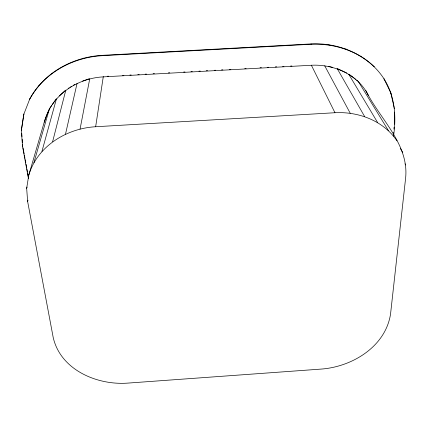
<?xml version="1.0" encoding="UTF-8"?>
<svg xmlns="http://www.w3.org/2000/svg" width="427" height="427" viewBox="0 0 427 427"><rect width="100%" height="100%" fill="white"/><g stroke="black" fill="none" stroke-linecap="round" stroke-linejoin="round"><path stroke-width="0.64" d="M365.843 90.54C379.592 118.829 409.098 143.766 405.639 177.92L390.561 313.936C385.613 346.564 352.27 366.761 321.398 369.067L128.031 383.088C97.313 385.501 60.597 370.001 53.199 337.479L27.632 201.496L26.671 188.334L28.758 175.23L44.856 120.014L48.966 109.904M393.454 133.768L393.587 132.445M393.907 129.135L394.105 127.15M393.518 136.165C396.469 116.731 394.879 96.166 384.215 79.171L383.958 78.798L391.068 93.332M21.35 130.411L23.859 114.105L21.35 130.411L22.524 146.349L28.438 178.491M28.758 175.23C37.213 146.285 66.575 128.351 95.648 126.744L103.307 76.502M44.424 122.314C50.557 95.797 76.908 78.216 103.249 76.881L311.384 65.251C333.898 64.066 358.312 74.64 368.437 95.611M101.749 55.361C72.526 57.138 43.912 72.771 29.778 98.931L29.639 99.336C43.789 73.145 72.435 57.501 101.685 55.723L101.749 55.361L311.048 43.912C339.369 42.454 368.65 54.853 384.215 79.171M80.062 129.087L89.713 78.926M83.478 58.478L83.559 58.115M65.507 134.158L77.047 83.43M52.617 141.711L65.795 90.193M66.468 64.589L66.569 64.221M41.937 151.393L56.433 98.888M27.632 201.496L27.99 200.21M33.893 162.74L49.447 108.714M26.671 188.334L27.04 187.058M51.421 73.764L51.539 73.385M22.524 146.349L22.572 144.582M38.98 85.533L39.113 85.144M23.715 114.516L29.778 98.931M49.82 108.175L51.688 105.485M52.436 104.407L56.172 99.027M59.348 95.883L65.427 90.236M68.144 88.448L69.265 87.775M70.391 87.097L71.512 86.425M73.198 85.411L74.885 84.397M82.555 81.114L89.184 78.755M95.648 126.744L334.976 112.728C358.573 111.458 383.451 120.766 396.982 140.846M101.685 55.723L311.23 44.253C334.154 43.308 357.442 50.706 374.18 66.708L373.929 66.35M107.294 76.278L108.618 76.203M122.57 75.424L123.899 75.349M129.877 75.019L131.201 74.944M137.846 74.57L139.175 74.501M145.153 74.165L146.482 74.09M153.122 73.722L154.451 73.647M168.398 72.868L169.727 72.793M183.674 72.014L185.003 71.939M190.981 71.603L192.31 71.528M198.95 71.16L200.279 71.085M206.257 70.749L207.586 70.679M214.231 70.306L215.555 70.231M221.533 69.9L222.862 69.825M229.507 69.452L230.836 69.377M244.783 68.598L246.112 68.523M260.059 67.744L261.388 67.669M267.366 67.338L268.695 67.263M275.335 66.895L276.664 66.82M282.642 66.484L283.971 66.409M290.611 66.041L291.94 65.966M328.288 66.324L332.708 67.386M346.713 72.99L337.122 68.453L364.637 116.55M349.024 74.234L355.659 79.353M356.678 80.143L357.703 80.927M361.066 56.193L361.301 56.545M394.302 108.175L394.569 108.57M394.687 124.252L394.334 112.093M345.854 48.838L346.073 49.18M400.312 148.473L402.752 152.439M358.21 81.322L388.49 130.699M404.967 163.835L405.65 164.966M348.731 74.213L377.569 122.469M328.934 44.664L329.137 45.006M324.701 65.774L350.231 113.246M311.048 43.912L311.23 44.253M311.384 65.251L334.976 112.728M390.806 92.953L394.158 107.545M23.031 147.875L24.115 153.779M24.355 155.086L24.958 158.364M25.198 159.677L25.801 162.954M26.042 164.267L26.645 167.544M26.885 168.852L27.488 172.129M27.728 173.442L28.449 177.376M21.74 133.304L21.985 136.619M22.183 139.277L22.423 142.591"/></g></svg>
